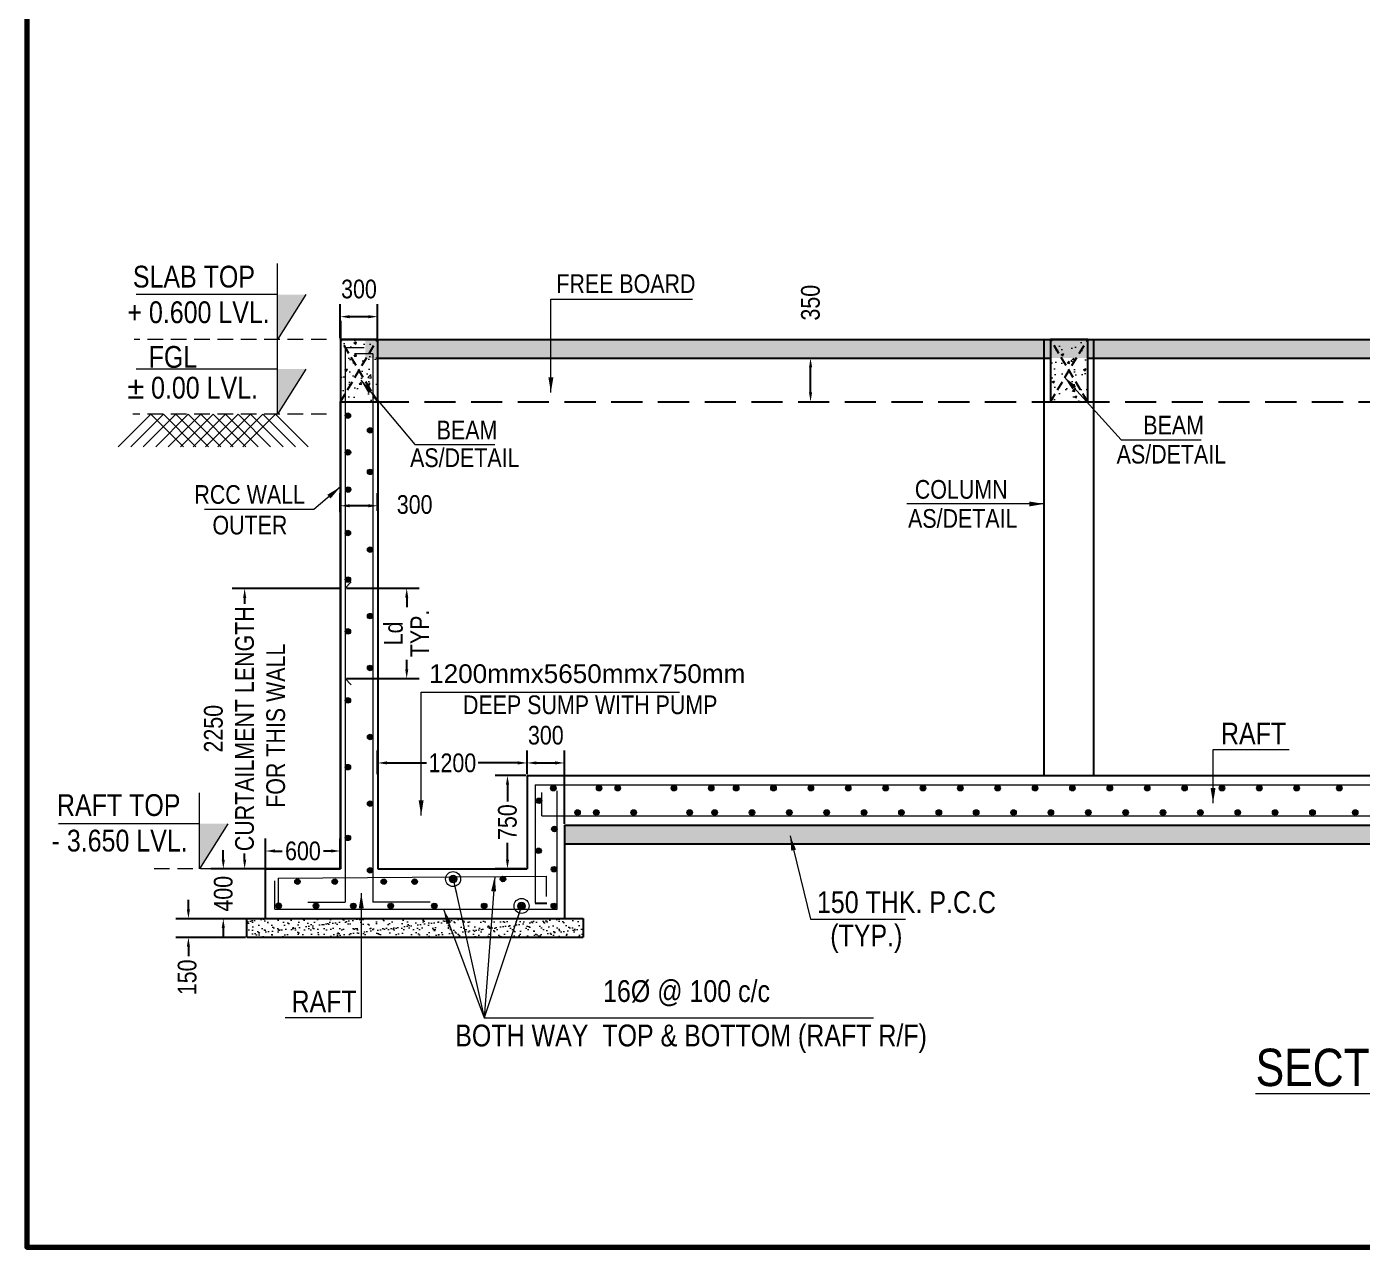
# Model space of a CAD drawing. Header units: inches. Extents: x -82712 to 364260, y -240815 to -94944.
# Drawn here: x 64403 to 75125, y -152446 to -142647 of the extents above; entities that cross this region are included whole.
import ezdxf

# ---------------------------------------------------------------- set-up
doc = ezdxf.new("R2010")
doc.units = ezdxf.units.IN
doc.header["$MEASUREMENT"] = 0
for name, pattern in [('DASHED2', [0.375, 0.25, -0.125]), ('HIDDEN', [0.375, 0.25, -0.125]), ('{ Leader Line}', [0])]:
    doc.linetypes.add(name, pattern=pattern)
doc.layers.get('Defpoints').update_dxf_attribs({"color": 8})
doc.layers.add('ARROW', color=40, linetype='Continuous', lineweight=18, plot=False)
for name, color, linetype, lineweight in [('beam', 160, 'Continuous', 25), ('DIM - TANK', 94, '{ Leader Line}', 13), ('GSC_PCC', 11, 'Continuous', 13), ('Hach.', 252, 'Continuous', 9), ('NVB HT TX', 7, 'Continuous', 18), ('SLAB', 54, 'Continuous', 25), ('STEEL - TANK', 3, 'Continuous', 20), ('text', 7, 'Continuous', 25)]:
    doc.layers.add(name, color=color, linetype=linetype, lineweight=lineweight)
for name, color, linetype in [('COL', 6, 'Continuous'), ('DIM SE', 54, 'Continuous'), ('TITLE', 7, 'Continuous'), ('WALL', 1, 'Continuous')]:
    doc.layers.add(name, color=color, linetype=linetype)
doc.styles.add('ARIAL NARROW', font='ARIALN.TTF')
doc.styles.add('HS', font='ARIALN.TTF', dxfattribs={"height": 0.25})
doc.dimstyles.new('ISO-10', dxfattribs={"dimtxt": 125, "dimasz": 100, "dimexe": 30, "dimexo": 60, "dimgap": 30, "dimtad": 0, "dimdec": 0, "dimzin": 0, "dimdsep": 46, "dimtxsty": 'ARIAL NARROW', "dimcen": 0.09, "dimadec": 0, "dimazin": 0, "dimtfac": 1, "dimtdec": 0, "dimtofl": 0, "dimtmove": 0, "dimatfit": 3, "dimfxl": 1, "dimtolj": 1, "dimtzin": 0, "dimlwe": 13, "dimarcsym": 0})
pattern_1 = [(50, (67172.16, -48505.51), (215.17805, -18.82564), [22.5, -247.5]), (355, (67172.16, -48505.5), (-41.6254, 225.65764), [18, -198]), (100.45144, (67190.1, -48507.08), (173.55265, 206.832), [19.12206, -210.34263]), (46.1842, (67172.16, -48445.5), (320.1724, -49.6558), [33.75, -371.25]), (96.63564, (67198.84, -48449.65), (280.3986, 292.2356), [28.6831, -315.5141]), (351.18416, (67172.16, -48445.5), (280.3986, 292.2356), [27, -297]), (21, (67202.16, -48460.51), (179.0721, -120.78567), [22.5, -247.5]), (326, (67202.16, -48460.5), (72.9946, 217.545), [18, -198]), (71.45144, (67217.08, -48470.57), (252.0667, 96.75935), [19.12206, -210.34263]), (37.5, (67172.16, -48505.51), (3.647957, 99.868156), [0, -195.6, 0, -201, 0, -198.75]), (7.5, (67172.16, -48505.51), (78.92086, 118.32351), [0, -114.6, 0, -191.1, 0, -75.75]), (327.5, (67105.26, -48505.51), (160.14673, -6.76646), [0, -75, 0, -234, 0, -310.5]), (317.5, (67075.26, -48505.51), (174.95585, 30.0315), [0, -97.5, 0, -155.4, 0, -220.5])]

# ---------------------------------------------------------------- blocks, each defined once
blk = doc.blocks.new('*D614')
at = {"layer": 'Defpoints', "color": 0, "ltscale": 200, "transparency": 16777216}
for p in [(66152, -147158), (66920, -147158), (66920, -149408)]:
    blk.add_point(p, dxfattribs=at)
at = {"layer": 'DIM - TANK', "color": 0, "lineweight": -2, "ltscale": 200, "transparency": 16777216}
for p, q in [((66910, -147158), (66052, -147158)), ((66152, -147233), (66152, -147281)), ((66152, -149333), (66152, -149285)), ((66910, -149408), (66052, -149408))]:
    blk.add_line(p, q, dxfattribs=at)
at = {"layer": 'DIM - TANK', "color": 0, "ltscale": 200, "transparency": 16777216}
for points in [[(66140, -147233), (66165, -147233), (66152, -147158)], [(66140, -149333), (66165, -149333), (66152, -149408)]]:
    blk.add_solid(points, dxfattribs=at)
at = {"layer": 'DIM - TANK', "color": 0, "ltscale": 200, "transparency": 16777216, "insert": (66152, -148283), "char_height": 150, "attachment_point": 5, "rotation": 90, "style": 'ARIAL NARROW'}
blk.add_mtext('\\A1;2250\\PCURTAILMENT LENGTH\\P FOR THIS WALL', dxfattribs=at)
blk = doc.blocks.new('V B')
at = {"layer": 'STEEL - TANK', "color": 1, "lineweight": 5, "const_width": 21}
blk.add_lwpolyline([(-11, 0, 1), (11, 0, 1)], format="xyb", close=True, dxfattribs=at)
at = {"layer": 'STEEL - TANK', "color": 1, "lineweight": 5}
blk.add_circle((0, 0), 22, dxfattribs=at)
blk = doc.blocks.new('*D596')
at = {"layer": 'Defpoints', "color": 0, "ltscale": 200, "transparency": 16777216}
for p in [(66920, -149265), (66320, -149408), (66920, -149408)]:
    blk.add_point(p, dxfattribs=at)
at = {"layer": 'DIM - TANK', "color": 0, "lineweight": -2, "ltscale": 200, "transparency": 16777216}
for p, q in [((66320, -149398), (66320, -149165)), ((66920, -149398), (66920, -149165)), ((66395, -149265), (66454, -149265)), ((66845, -149265), (66786, -149265))]:
    blk.add_line(p, q, dxfattribs=at)
at = {"layer": 'DIM - TANK', "color": 0, "ltscale": 200, "transparency": 16777216}
for points in [[(66395, -149252), (66395, -149277), (66320, -149265)], [(66845, -149252), (66845, -149277), (66920, -149265)]]:
    blk.add_solid(points, dxfattribs=at)
at = {"layer": 'DIM - TANK', "color": 0, "ltscale": 200, "transparency": 16777216, "insert": (66620, -149265), "char_height": 150, "attachment_point": 5, "style": 'ARIAL NARROW'}
blk.add_mtext('\\A1;600', dxfattribs=at)
blk = doc.blocks.new('*D597')
at = {"layer": 'Defpoints', "color": 0, "ltscale": 200, "transparency": 16777216}
for p in [(65981, -149408), (66320, -149408), (66320, -149808)]:
    blk.add_point(p, dxfattribs=at)
at = {"layer": 'DIM - TANK', "color": 0, "lineweight": -2, "ltscale": 200, "transparency": 16777216}
for p, q in [((65981, -149333), (65981, -149258)), ((66310, -149408), (65881, -149408)), ((66310, -149808), (65881, -149808)), ((65981, -149883), (65981, -149958))]:
    blk.add_line(p, q, dxfattribs=at)
at = {"layer": 'DIM - TANK', "color": 0, "ltscale": 200, "transparency": 16777216}
for points in [[(65968, -149333), (65993, -149333), (65981, -149408)], [(65968, -149883), (65993, -149883), (65981, -149808)]]:
    blk.add_solid(points, dxfattribs=at)
at = {"layer": 'DIM - TANK', "color": 0, "ltscale": 200, "transparency": 16777216, "insert": (65981, -149608), "char_height": 150, "attachment_point": 5, "rotation": 90, "style": 'ARIAL NARROW'}
blk.add_mtext('\\A1;400', dxfattribs=at)
blk = doc.blocks.new('A$C6A34546E')
at = {"layer": 'ARROW'}
blk.add_hatch(color=256, dxfattribs=at).paths.add_polyline_path([(1471.6, 295), (1286.4, 295), (1286.4, 0)])
for p, q in [((1286.4, 295), (360.6, 295)), ((1471.6, 295), (1286.4, 0))]:
    blk.add_line(p, q, dxfattribs=at)
blk.add_lwpolyline([(1286.4, 0), (1286.4, 498.6)], dxfattribs=at)
blk = doc.blocks.new('*D603')
at = {"layer": 'Defpoints', "color": 0, "ltscale": 200, "transparency": 16777216}
for p in [(68420, -148558), (67220, -148658), (68420, -148658)]:
    blk.add_point(p, dxfattribs=at)
at = {"layer": 'DIM - TANK', "color": 0, "lineweight": -2, "ltscale": 200, "transparency": 16777216}
for p, q in [((67220, -148648), (67220, -148458)), ((68420, -148648), (68420, -148458)), ((67295, -148558), (67613, -148558)), ((68345, -148558), (68028, -148558))]:
    blk.add_line(p, q, dxfattribs=at)
at = {"layer": 'DIM - TANK', "color": 0, "ltscale": 200, "transparency": 16777216}
for points in [[(67295, -148545), (67295, -148570), (67220, -148558)], [(68345, -148545), (68345, -148570), (68420, -148558)]]:
    blk.add_solid(points, dxfattribs=at)
at = {"layer": 'DIM - TANK', "color": 0, "ltscale": 200, "transparency": 16777216, "insert": (67820, -148558), "char_height": 150, "attachment_point": 5, "style": 'ARIAL NARROW'}
blk.add_mtext('\\A1;1200', dxfattribs=at)
blk = doc.blocks.new('*D604')
at = {"layer": 'Defpoints', "color": 0, "ltscale": 200, "transparency": 16777216}
for p in [(68420, -148658), (68262, -149408), (68420, -149408)]:
    blk.add_point(p, dxfattribs=at)
at = {"layer": 'DIM - TANK', "color": 0, "lineweight": -2, "ltscale": 200, "transparency": 16777216}
for p, q in [((68410, -148658), (68162, -148658)), ((68262, -148733), (68262, -148868)), ((68262, -149333), (68262, -149198)), ((68410, -149408), (68162, -149408))]:
    blk.add_line(p, q, dxfattribs=at)
at = {"layer": 'DIM - TANK', "color": 0, "ltscale": 200, "transparency": 16777216}
for points in [[(68250, -148733), (68275, -148733), (68262, -148658)], [(68250, -149333), (68275, -149333), (68262, -149408)]]:
    blk.add_solid(points, dxfattribs=at)
at = {"layer": 'DIM - TANK', "color": 0, "ltscale": 200, "transparency": 16777216, "insert": (68262, -149033), "char_height": 150, "attachment_point": 5, "rotation": 90, "style": 'ARIAL NARROW'}
blk.add_mtext('\\A1;750', dxfattribs=at)
blk = doc.blocks.new('*D605')
at = {"layer": 'Defpoints', "color": 0, "ltscale": 200, "transparency": 16777216}
for p in [(68720, -148558), (68420, -148658), (68720, -149058)]:
    blk.add_point(p, dxfattribs=at)
at = {"layer": 'DIM - TANK', "color": 0, "lineweight": -2, "ltscale": 200, "transparency": 16777216}
for p, q in [((68420, -148648), (68420, -148458)), ((68720, -149048), (68720, -148458)), ((68495, -148558), (68645, -148558))]:
    blk.add_line(p, q, dxfattribs=at)
at = {"layer": 'DIM - TANK', "color": 0, "ltscale": 200, "transparency": 16777216}
for points in [[(68495, -148545), (68495, -148570), (68420, -148558)], [(68645, -148545), (68645, -148570), (68720, -148558)]]:
    blk.add_solid(points, dxfattribs=at)
at = {"layer": 'DIM - TANK', "color": 0, "ltscale": 200, "transparency": 16777216, "insert": (68570, -148336), "char_height": 150, "attachment_point": 5, "style": 'ARIAL NARROW'}
blk.add_mtext('\\A1;300', dxfattribs=at)
blk = doc.blocks.new('*D606')
at = {"layer": 'Defpoints', "color": 0, "ltscale": 200, "transparency": 16777216}
for p in [(66920, -146493), (66920, -146554), (67220, -146545)]:
    blk.add_point(p, dxfattribs=at)
at = {"layer": 'DIM - TANK', "color": 0, "lineweight": -2, "ltscale": 200, "transparency": 16777216}
for p, q in [((66920, -146544), (66920, -146393)), ((67220, -146535), (67220, -146393)), ((67145, -146493), (66995, -146493))]:
    blk.add_line(p, q, dxfattribs=at)
at = {"layer": 'DIM - TANK', "color": 0, "ltscale": 200, "transparency": 16777216}
for points in [[(66995, -146481), (66995, -146506), (66920, -146493)], [(67145, -146481), (67145, -146506), (67220, -146493)]]:
    blk.add_solid(points, dxfattribs=at)
at = {"layer": 'DIM - TANK', "color": 0, "ltscale": 200, "transparency": 16777216, "insert": (67517, -146484), "char_height": 150, "attachment_point": 5, "style": 'ARIAL NARROW'}
blk.add_mtext('\\A1;300', dxfattribs=at)
blk = doc.blocks.new('*D609')
at = {"layer": 'Defpoints', "color": 0, "ltscale": 200, "transparency": 16777216}
for p in [(67220, -144975), (66920, -145158), (67220, -145158)]:
    blk.add_point(p, dxfattribs=at)
at = {"layer": 'DIM - TANK', "color": 0, "lineweight": -2, "ltscale": 200, "transparency": 16777216}
for p, q in [((66920, -145148), (66920, -144875)), ((67220, -145148), (67220, -144875)), ((66995, -144975), (67145, -144975))]:
    blk.add_line(p, q, dxfattribs=at)
at = {"layer": 'DIM - TANK', "color": 0, "ltscale": 200, "transparency": 16777216}
for points in [[(66995, -144963), (66995, -144988), (66920, -144975)], [(67145, -144963), (67145, -144988), (67220, -144975)]]:
    blk.add_solid(points, dxfattribs=at)
at = {"layer": 'DIM - TANK', "color": 0, "ltscale": 200, "transparency": 16777216, "insert": (67070, -144754), "char_height": 150, "attachment_point": 5, "style": 'ARIAL NARROW'}
blk.add_mtext('\\A1;300', dxfattribs=at)
blk = doc.blocks.new('*D612')
at = {"layer": 'Defpoints', "color": 0, "ltscale": 200, "transparency": 16777216}
for p in [(65701, -149808), (66170, -149808), (66170, -149958)]:
    blk.add_point(p, dxfattribs=at)
at = {"layer": 'DIM - TANK', "color": 0, "lineweight": -2, "ltscale": 200, "transparency": 16777216}
for p, q in [((65701, -149733), (65701, -149658)), ((66160, -149808), (65601, -149808)), ((66160, -149958), (65601, -149958)), ((65701, -150033), (65701, -150108))]:
    blk.add_line(p, q, dxfattribs=at)
at = {"layer": 'DIM - TANK', "color": 0, "ltscale": 200, "transparency": 16777216}
for points in [[(65688, -149733), (65713, -149733), (65701, -149808)], [(65688, -150033), (65713, -150033), (65701, -149958)]]:
    blk.add_solid(points, dxfattribs=at)
at = {"layer": 'DIM - TANK', "color": 0, "ltscale": 200, "transparency": 16777216, "insert": (65691, -150279), "char_height": 150, "attachment_point": 5, "rotation": 90, "style": 'ARIAL NARROW'}
blk.add_mtext('\\A1;150', dxfattribs=at)
blk = doc.blocks.new('*D601')
at = {"layer": 'Defpoints', "color": 0, "ltscale": 200, "transparency": 16777216}
for p in [(70615, -145308), (70695, -145308), (70615, -145658)]:
    blk.add_point(p, dxfattribs=at)
at = {"layer": 'DIM - TANK', "color": 0, "lineweight": -2, "ltscale": 200, "transparency": 16777216}
for p, q in [((70625, -145308), (70795, -145308)), ((70695, -145583), (70695, -145383)), ((70625, -145658), (70795, -145658))]:
    blk.add_line(p, q, dxfattribs=at)
at = {"layer": 'DIM - TANK', "color": 0, "ltscale": 200, "transparency": 16777216}
for points in [[(70683, -145383), (70708, -145383), (70695, -145308)], [(70683, -145583), (70708, -145583), (70695, -145658)]]:
    blk.add_solid(points, dxfattribs=at)
at = {"layer": 'DIM - TANK', "color": 0, "ltscale": 200, "transparency": 16777216, "insert": (70695, -144863), "char_height": 150, "attachment_point": 5, "rotation": 90, "style": 'ARIAL NARROW'}
blk.add_mtext('\\A1;350', dxfattribs=at)
blk = doc.blocks.new('*D602')
at = {"layer": 'Defpoints', "color": 0, "ltscale": 200, "transparency": 16777216}
for p in [(66960, -147156), (67453, -147156), (66960, -147880)]:
    blk.add_point(p, dxfattribs=at)
at = {"layer": 'DIM - TANK', "color": 0, "lineweight": -2, "ltscale": 200, "transparency": 16777216}
for p, q in [((66970, -147156), (67553, -147156)), ((67453, -147231), (67453, -147306)), ((67453, -147805), (67453, -147729)), ((66970, -147880), (67553, -147880))]:
    blk.add_line(p, q, dxfattribs=at)
at = {"layer": 'DIM - TANK', "color": 0, "ltscale": 200, "transparency": 16777216}
for points in [[(67441, -147231), (67466, -147231), (67453, -147156)], [(67441, -147805), (67466, -147805), (67453, -147880)]]:
    blk.add_solid(points, dxfattribs=at)
at = {"layer": 'DIM - TANK', "color": 0, "ltscale": 200, "transparency": 16777216, "char_height": 150, "attachment_point": 5, "rotation": 90, "style": 'ARIAL NARROW'}
for s, insert in [('\\A1;TYP.', (67558, -147518)), ('\\A1;Ld', (67347, -147518))]:
    blk.add_mtext(s, dxfattribs=dict(at, insert=insert))

msp = doc.modelspace()

# ---------------------------------------------------------------- hatches: boundary and pattern name
at = {"layer": 'GSC_PCC'}
h = msp.add_hatch(dxfattribs=at)
h.set_pattern_fill('AR-CONC', color=256, scale=30, style=0)
h.set_pattern_definition(pattern_1)
h.paths.add_polyline_path([(66920.4167, -145157.7241), (67220.4167, -145157.7241), (67220.4167, -145657.7241), (66920.4167, -145657.7241)])
h = msp.add_hatch(dxfattribs=at)
h.set_pattern_fill('AR-CONC', color=256, scale=30, style=0)
h.set_pattern_definition(pattern_1)
h.paths.add_polyline_path([(67120.4167, -145157.7241), (84970.4167, -145157.7241), (84970.4167, -145307.7241), (67120.4167, -145307.7241)])
h = msp.add_hatch(dxfattribs=at)
h.set_pattern_fill('AR-CONC', color=256, scale=30, style=0)
h.set_pattern_definition(pattern_1)
h.paths.add_polyline_path([(72620.4167, -145157.7241), (72920.4167, -145157.7241), (72920.4167, -145657.7241), (72620.4167, -145657.7241)])
h = msp.add_hatch(dxfattribs=at)
h.set_pattern_fill('AR-SAND', color=256, scale=40, style=0)
h.set_pattern_definition([(37.5, (122381.71, -101483), (-2.519734, 77.07295), [0, -60.8, 0, -68, 0, -65]), (7.5, (122381.71, -101483), (70.79107, 112.88584), [0, -32.8, 0, -54.8, 0, -21]), (327.5, (122332.51, -101483), (124.565674, 0.22636), [0, -20, 0, -72, 0, -94]), (317.5, (122332.51, -101483), (120.24506, 35.10702), [0, -10, 0, -47.2, 0, -54])])
h.paths.add_polyline_path([(86020.4167, -149057.7241), (68720.4167, -149057.7241), (68720.4167, -149207.7241), (86020.4167, -149207.7241)])
h = msp.add_hatch(dxfattribs=at)
h.set_pattern_fill('AR-SAND', color=256, scale=40, style=0)
h.set_pattern_definition([(37.5, (119531.71, -101483), (-2.519734, 77.07295), [0, -60.8, 0, -68, 0, -65]), (7.5, (119531.71, -101483), (70.79107, 112.88584), [0, -32.8, 0, -54.8, 0, -21]), (327.5, (119482.51, -101483), (124.565674, 0.22636), [0, -20, 0, -72, 0, -94]), (317.5, (119482.51, -101483), (120.24506, 35.10702), [0, -10, 0, -47.2, 0, -54])])
h.paths.add_polyline_path([(68870.4167, -149807.7241), (66170.4167, -149807.7241), (66170.4167, -149957.7241), (68870.4167, -149957.7241)])

# ---------------------------------------------------------------- linework, layer by layer
at = {"color": 3}
msp.add_lwpolyline([(68485.6672, -149684.3908), (68579.4125, -149684.3908)], dxfattribs=at)
at = {"layer": 'beam', "linetype": 'DASHED2', "ltscale": 300}
for p, q in [((67220.4167, -145657.7241), (66920.4167, -145157.7241)), ((66920.4167, -145657.7241), (67220.4167, -145157.7241)), ((72620.4167, -145657.7241), (72920.4167, -145157.7241)), ((72920.4167, -145657.7241), (72620.4167, -145157.7241))]:
    msp.add_line(p, q, dxfattribs=at)
at = {"layer": 'beam'}
for points in [[(66920.4167, -145657.7241), (67220.4167, -145657.7241), (67220.4167, -145157.7241), (66920.4167, -145157.7241)], [(72620.4167, -145657.7241), (72920.4167, -145657.7241), (72920.4167, -145157.7241), (72620.4167, -145157.7241)]]:
    msp.add_lwpolyline(points, close=True, dxfattribs=at)
for points in [[(67220.4167, -145157.7241), (66920.4167, -145157.7241), (66920.4167, -145657.7241), (67220.4167, -145657.7241), (67220.4167, -145307.7241)], [(67220.4167, -145157.7241), (66920.4167, -145157.7241), (66920.4167, -145657.7241), (67220.4167, -145657.7241), (67220.4167, -145307.7241)], [(72620.4167, -145307.7241), (72620.4167, -145657.7241), (72920.4167, -145657.7241), (72920.4167, -145307.7241)]]:
    msp.add_lwpolyline(points, dxfattribs=at)
at = {"layer": 'COL', "color": 22}
for p, q in [((72570.4167, -148657.7241), (72570.4167, -145157.7241)), ((72970.4167, -148657.7241), (72970.4167, -145157.7241)), ((66920.4167, -149407.7241), (66920.4167, -145657.7241))]:
    msp.add_line(p, q, dxfattribs=at)
at = {"layer": 'DIM - TANK'}
for p, q in [((66960.4167, -145222.4861), (67112.6743, -145222.4861)), ((66960.4167, -145222.4861), (66960.4167, -149676.2626)), ((67180.4167, -145272.4404), (67034.5025, -145272.4404)), ((67180.4167, -145272.4404), (67180.4167, -149676.2626)), ((66960.4167, -147155.7843), (67008.37, -147103.7163)), ((66960.4167, -147879.5604), (67008.37, -147931.6284)), ((68485.6672, -148732.7241), (85770.6386, -148732.7241)), ((68485.6672, -148732.7241), (68485.6672, -149684.3908)), ((68539.1823, -148982.7241), (68539.1823, -148796.1251)), ((68661.2068, -149732.7241), (68661.2068, -148782.6729)), ((68539.1823, -148982.7241), (85795.4167, -148982.7241)), ((66395.4167, -149732.7241), (66395.4167, -149503.4246)), ((66420.1947, -149482.7241), (68573.0759, -149465.4692)), ((66420.1947, -149482.7241), (66420.1947, -149735.9074)), ((68573.7714, -149465.4634), (68573.7714, -149630.9537)), ((66660.4167, -149676.2626), (66960.4167, -149676.2626)), ((67480.4167, -149676.2626), (67180.4167, -149676.2626)), ((67641.6705, -149675.9601), (67341.6705, -149675.9601)), ((66395.4167, -149732.7241), (68661.2068, -149732.7241))]:
    msp.add_line(p, q, dxfattribs=at)
at = {"layer": 'Hach.', "linetype": 'HIDDEN', "lineweight": 9, "ltscale": 500}
for p, q in [((66809.8882, -145157.7241), (65265.9283, -145157.7241)), ((66809.8882, -145757.7241), (65255.1905, -145757.7241)), ((66299.8055, -149407.7241), (65411.1811, -149407.7241))]:
    msp.add_line(p, q, dxfattribs=at)
at = {"layer": 'Hach.', "linetype": 'ByBlock', "lineweight": 9, "ltscale": 500}
for p, q in [((65399.476, -145757.7241), (65137.9848, -146019.2153)), ((65499.476, -145757.7241), (65237.9848, -146019.2153)), ((65599.476, -145757.7241), (65337.9848, -146019.2153)), ((65399.476, -145757.7241), (65660.9671, -146019.2153)), ((65699.476, -145757.7241), (65437.9848, -146019.2153)), ((65499.476, -145757.7241), (65760.9671, -146019.2153)), ((65799.476, -145757.7241), (65537.9848, -146019.2153)), ((65599.476, -145757.7241), (65860.9671, -146019.2153)), ((65899.476, -145757.7241), (65637.9848, -146019.2153)), ((65699.476, -145757.7241), (65960.9671, -146019.2153)), ((65999.476, -145757.7241), (65737.9848, -146019.2153)), ((65799.476, -145757.7241), (66060.9671, -146019.2153)), ((66099.476, -145757.7241), (65837.9848, -146019.2153)), ((65899.476, -145757.7241), (66160.9671, -146019.2153)), ((66199.476, -145757.7241), (65937.9848, -146019.2153)), ((65999.476, -145757.7241), (66260.9671, -146019.2153)), ((66299.476, -145757.7241), (66037.9848, -146019.2153)), ((66099.476, -145757.7241), (66360.9671, -146019.2153)), ((66399.476, -145757.7241), (66137.9848, -146019.2153)), ((66199.476, -145757.7241), (66460.9671, -146019.2153)), ((66299.476, -145757.7241), (66560.9671, -146019.2153)), ((66399.476, -145757.7241), (66660.9671, -146019.2153))]:
    msp.add_line(p, q, dxfattribs=at)
at = {"layer": 'SLAB'}
for p, q in [((66920.4167, -145157.7241), (85270.4167, -145157.7241)), ((67220.4167, -145307.7241), (71820.4167, -145307.7241)), ((71820.4167, -145307.7241), (72620.4167, -145307.7241)), ((72920.4167, -145307.7241), (78770.4167, -145307.7241)), ((67220.4167, -148657.7241), (67220.4167, -149407.7241)), ((68420.4167, -148657.7241), (70920.4167, -148657.7241)), ((68420.4167, -148657.7241), (68420.4167, -149407.7241)), ((70920.4167, -148657.7241), (78670.4167, -148657.7241)), ((68720.4167, -149057.7241), (86020.4167, -149057.7241)), ((68720.4167, -149057.7241), (68720.4167, -149807.7241)), ((68720.4167, -149207.7241), (86020.4167, -149207.7241)), ((66320.4167, -149407.7241), (66920.4167, -149407.7241)), ((66320.4167, -149807.7241), (66320.4167, -149407.7241)), ((67220.4167, -149407.7241), (68420.4167, -149407.7241)), ((66170.4167, -149807.7241), (68870.4167, -149807.7241)), ((66170.4167, -149957.7241), (66170.4167, -149807.7241)), ((68870.4167, -149807.7241), (68870.4167, -149957.7241)), ((66170.4167, -149957.7241), (68870.4167, -149957.7241))]:
    msp.add_line(p, q, dxfattribs=at)
at = {"layer": 'SLAB', "color": 3, "linetype": 'DASHED2', "ltscale": 1000}
msp.add_line((67220.4167, -145657.7241), (84970.4167, -145657.7241), dxfattribs=at)
at = {"layer": 'TITLE', "color": 125, "lineweight": 100}
msp.add_lwpolyline([(64402.577, -121340.6534), (64402.577, -152446.1828), (108442.5605, -152446.1828), (108442.5605, -121340.6534)], close=True, dxfattribs=at)
msp.add_lwpolyline([(64402.577, -121340.6534), (64402.577, -152446.1828), (108442.5605, -152446.1828), (108442.5605, -121340.6534)], close=True, dxfattribs=at)
at = {"layer": 'WALL'}
for p, q in [((66920.4167, -145007.7241), (66920.4167, -149407.7241)), ((67220.4167, -145657.7241), (67220.4167, -149404.5385))]:
    msp.add_line(p, q, dxfattribs=at)

# ---------------------------------------------------------------- block references
at = {"layer": 'DIM - TANK'}
for p in [(66980.7997, -145769.874), (66981.7939, -146064.7265), (67159.2448, -146221.2348), (66982.7049, -146363.441), (66981.0648, -146711.8626), (66981.0648, -147085.7194), (66981.0648, -147501.812), (66981.0648, -148056.0402), (66981.0648, -148591.6017), (68630.7919, -148760.6451), (68997.8918, -148760.8145), (69147.8918, -148760.8145), (69147.8918, -148760.8145), (69597.8918, -148760.8145), (69897.8918, -148760.8145), (70097.8918, -148760.8145), (70397.8918, -148760.8145), (70697.8918, -148760.8145), (70997.8918, -148760.8145), (70997.8918, -148760.8145), (71297.8918, -148760.8145), (71597.8918, -148760.8145), (71897.8918, -148760.8145), (71897.8918, -148760.8145), (72197.8918, -148760.8145), (72497.8918, -148760.8145), (72797.8918, -148760.8145), (73097.8918, -148760.8145), (73397.8918, -148760.8145), (73697.8918, -148760.8145), (73697.8918, -148760.8145), (73997.8918, -148760.8145), (74297.8918, -148760.8145), (74597.8918, -148760.8145), (74597.8918, -148760.8145), (74940.5866, -148760.8145), (68515.3885, -148861.3849), (68824.9535, -148955.1295), (68974.9535, -148955.1295), (69274.9535, -148955.1295), (69724.9535, -148955.1295), (69924.9535, -148955.1295), (70224.9535, -148955.1295), (70524.9535, -148955.1295), (70824.9535, -148955.1295), (71124.9535, -148955.1295), (71424.9535, -148955.1295), (71724.9535, -148955.1295), (72024.9535, -148955.1295), (72324.9535, -148955.1295), (72624.9535, -148955.1295), (72924.9535, -148955.1295), (73224.9535, -148955.1295), (73524.9535, -148955.1295), (73824.9535, -148955.1295), (74124.9535, -148955.1295), (74424.9535, -148955.1295), (74724.9535, -148955.1295), (75067.6483, -148955.1295), (66981.0648, -149159.2917), (68638.5401, -149088.4357), (68511.983, -149262.9954), (68635.8322, -149410.8145), (66575.9057, -149510.8145), (66875.9057, -149510.8145), (67268.8109, -149510.8145), (67516.9069, -149510.8145), (67825.9057, -149489.9953), (68225.9057, -149489.9953), (66424.9535, -149705.1295), (66724.9535, -149705.6679), (67024.9535, -149705.6679), (67324.9535, -149705.6679), (67674.9535, -149705.6679), (68074.9535, -149705.7675), (68374.9535, -149705.7675), (68633.9835, -149705.7675)]:
    msp.add_blockref('V B', p, dxfattribs=at)
at = {"layer": 'DIM - TANK', "rotation": 1.753404860071417}
for p in [(67159.1889, -145888.1188), (67159.454, -146845.4372), (67159.454, -147379.0289), (67159.454, -147795.1216), (67159.454, -148349.3497), (67159.454, -148884.9113), (67159.454, -149420.1171)]:
    msp.add_blockref('V B', p, dxfattribs=at)
at = {"layer": 'DIM SE', "xscale": 1.225, "yscale": 1.225, "zscale": 1.225}
for p in [(64839.5058, -145159.5279), (64839.5058, -145757.7241), (64214.8662, -149407.7241)]:
    msp.add_blockref('A$C6A34546E', p, dxfattribs=at)

# ---------------------------------------------------------------- texts
at = {"layer": 'DIM - TANK', "lineweight": -3, "style": 'ARIAL NARROW'}
for s, p in [('BEAM ', (67694.1472, -145960.5045)), ('BEAM ', (73366.58, -145920.6928)), ('AS/DETAIL', (67480.3042, -146182.3079)), ('AS/DETAIL', (73152.7371, -146154.0578)), ('RCC WALL', (65748.8257, -146477.634)), ('COLUMN', (71532.5938, -146436.5699)), ('AS/DETAIL', (71478.0232, -146669.9349)), ('OUTER', (65893.6394, -146723.4459))]:
    msp.add_text(s, height=150, dxfattribs=at).set_placement(p)
at = {"layer": 'DIM - TANK', "style": 'ARIAL NARROW'}
for s, p in [('RAFT', (73990.3265, -148409.696)), (' 150 THK. P.C.C ', (70691.0457, -149763.192)), ('(TYP.)', (70853.548, -150030.068)), ('RAFT', (66528.5665, -150559.9251))]:
    msp.add_text(s, height=175, dxfattribs=at).set_placement(p)
at = {"layer": 'DIM - TANK', "lineweight": -3, "char_height": 150, "style": 'ARIAL NARROW'}
for s, insert, width, attachment_point in [('\\pxqc; FREE BOARD', (66352.6865, -144635.2663), 5672.603165, 1), ('{\\fArial|b0|i0|c0|p34;\\C6;1200mmx5650mmx750mm \\fArial Narrow|b0|i0|c0|p34; DEEP SUMP WITH PUMP}', (68902.419, -147967.1578, 0.0054), 2190.741982, 5)]:
    msp.add_mtext(s, dxfattribs=dict(at, insert=insert, width=width, attachment_point=attachment_point))
at = {"layer": 'DIM - TANK', "char_height": 175, "attachment_point": 5, "style": 'ARIAL NARROW'}
for s, insert in [('\\A1;16%%C @ 100 c/c', (69699.7075, -150406.7261)), ('\\A1;BOTH WAY  TOP & BOTTOM (RAFT R/F)', (69736.0477, -150771.9944))]:
    msp.add_mtext(s, dxfattribs=dict(at, insert=insert))
at = {"layer": 'NVB HT TX', "insert": (71916.2638, -150851.9158), "char_height": 300, "width": 6995.223738, "attachment_point": 1, "style": 'HS'}
msp.add_mtext('\\pxqc;{\\LSECTION  A-A}', dxfattribs=at)
at = {"layer": 'text', "color": 4, "ltscale": 20, "style": 'ARIAL NARROW'}
for s, p in [('SLAB TOP', (65254.8728, -144741.1872)), ('+ 0.600 LVL.', (65211.1064, -145027.1056)), ('%%P 0.00 LVL.', (65211.1064, -145632.8199)), ('RAFT TOP', (64645.5147, -148983.6436)), ('- 3.650 LVL.', (64602.59, -149268.9373))]:
    msp.add_text(s, height=175, dxfattribs=at).set_placement(p)
at = {"layer": 'text', "color": 4, "ltscale": 20, "insert": (63216.675, -145210.7418), "char_height": 175, "width": 4719.427694, "attachment_point": 1, "style": 'ARIAL NARROW'}
msp.add_mtext('\\pxqc;FGL', dxfattribs=at)

# ---------------------------------------------------------------- dimensions: what is measured, and where the dimension line sits
at = {"layer": 'DIM - TANK', "ltscale": 200}
for base, p1, p2, picture, middle in [((67220.4167, -144975.3758), (66920.4167, -145157.7241), (67220.4167, -145157.7241), '*D609', (67070.4167, -144753.7898)), ((68720.4167, -148557.9844), (68420.4167, -148657.7241), (68720.4167, -149057.7241), '*D605', (68570.4167, -148336.3984)), ((68420.4167, -148557.9844), (67220.4167, -148657.7241), (68420.4167, -148657.7241), '*D603', (67820.4167, -148557.9844)), ((66920.4167, -149264.5307), (66320.4167, -149407.7241), (66920.4167, -149407.7241), '*D596', (66620.4167, -149264.5307))]:
    dim = msp.add_linear_dim(base=base, p1=p1, p2=p2, dimstyle='ISO-10', override={"dimtxt": 150, "dimasz": 75, "dimexe": 100, "dimexo": 10, "dimdle": 100, "dimtmove": 2, "dimlwe": 65534}, dxfattribs=at)
    dim.commit()
    dim.dimension.update_dxf_attribs({"geometry": picture, "text_midpoint": middle})
for base, p1, p2, angle, picture, middle in [((70695.1189, -145307.7241), (70615.3031, -145657.7241), (70615.3031, -145307.7241), 90, '*D601', (70695.1189, -144862.5346)), ((66920.4167, -146493.3129), (67220.4167, -146544.8565), (66920.4167, -146554.261), 180, '*D606', (67517.0499, -146484.1795)), ((65700.8102, -149807.7241), (66170.4167, -149957.7241), (66170.4167, -149807.7241), 90, '*D612', (65691.3291, -150278.8174))]:
    dim = msp.add_linear_dim(base=base, p1=p1, p2=p2, angle=angle, dimstyle='ISO-10', override={"dimtxt": 150, "dimasz": 75, "dimexe": 100, "dimexo": 10, "dimdle": 100, "dimtmove": 2, "dimlwe": 65534}, dxfattribs=at)
    dim.commit()
    dim.dimension.update_dxf_attribs({"geometry": picture, "text_midpoint": middle, "dimtype": 160})
for base, p1, p2, text, picture, middle in [((66152.3041, -147157.7241), (66920.4167, -149407.7241), (66920.4167, -147157.7241), '<>\\PCURTAILMENT LENGTH\\P FOR THIS WALL', '*D614', (66152.3041, -148282.7241)), ((67453.0872, -147155.7843), (66960.4167, -147879.5604), (66960.4167, -147155.7843), 'Ld\\XTYP.', '*D602', (67453.0872, -147517.6723))]:
    dim = msp.add_linear_dim(base=base, p1=p1, p2=p2, angle=90, text=text, dimstyle='ISO-10', override={"dimtxt": 150, "dimasz": 75, "dimexe": 100, "dimexo": 10, "dimdle": 100, "dimtmove": 2, "dimlwe": 65534}, dxfattribs=at)
    dim.commit()
    dim.dimension.update_dxf_attribs({"geometry": picture, "text_midpoint": middle})
for base, p1, p2, picture, middle in [((68262.2727, -149407.7241), (68420.4167, -148657.7241), (68420.4167, -149407.7241), '*D604', (68262.2727, -149032.7241)), ((65980.8035, -149407.7241), (66320.4167, -149807.7241), (66320.4167, -149407.7241), '*D597', (65980.8035, -149607.7241))]:
    dim = msp.add_linear_dim(base=base, p1=p1, p2=p2, angle=90, dimstyle='ISO-10', override={"dimtxt": 150, "dimasz": 75, "dimexe": 100, "dimexo": 10, "dimdle": 100, "dimtmove": 2, "dimlwe": 65534}, dxfattribs=at)
    dim.commit()
    dim.dimension.update_dxf_attribs({"geometry": picture, "text_midpoint": middle})

# ---------------------------------------------------------------- leaders
at = {"layer": 'DIM - TANK'}
for points, override in [([(68610.6731, -145583.0644), (68610.6731, -144835.0377), (69746.4453, -144835.0377)], {"dimasz": 120, "dimlwd": 13}), ([(67084.5949, -145486.0806), (67517.4622, -146002.4109), (68159.8357, -146002.4109)], {"dimasz": 120, "dimlwd": 13}), ([(72730.9644, -145457.7241), (73189.895, -145962.5993), (73832.2685, -145962.5993)], {"dimasz": 120, "dimlwd": 13}), ([(66920.4167, -146341.7971), (66707.2837, -146524.257), (65829.4964, -146524.257)], {"dimasz": 120, "dimlwd": 13}), ([(72570.4167, -146478.4763), (71958.9075, -146478.4763), (71466.9458, -146478.4763)], {"dimasz": 120, "dimlwd": 13}), ([(67569.1624, -148978.6149), (67569.1624, -147990.5051), (69644.3753, -147990.5051)], {"dimasz": 120, "dimlwd": 13}), ([(73926.399, -148880.1136), (73926.399, -148449.1338), (74537.621, -148449.1338)], {"dimasz": 120, "dimlwd": 13}), ([(70531.0806, -149141.8855, 241.6767), (70693.9792, -149810.7923, 241.6767), (71458.7979, -149810.7923, 241.6767)], {"dimasz": 120, "dimlwd": 13}), ([(67825.9057, -149489.9953), (68076.1681, -150603.425), (71200.549, -150603.425)], {"dimasz": 120, "dimtad": 0, "dimldrblk": 'Origin2', "dimlwd": 13}), ([(68159.6703, -149468.7826), (68076.1681, -150603.425), (71200.549, -150603.425)], {"dimasz": 120, "dimtad": 0, "dimlwd": 13}), ([(67088.4961, -149603.826), (67088.4961, -150604.8886), (66476.1658, -150604.8886)], {"dimasz": 120, "dimlwd": 13}), ([(68374.9535, -149705.7675), (68076.1681, -150603.425), (71200.549, -150603.425)], {"dimasz": 120, "dimtad": 0, "dimldrblk": 'Origin2', "dimlwd": 13}), ([(67749.0663, -149732.7241), (68076.1681, -150603.425), (71200.549, -150603.425)], {"dimasz": 120, "dimtad": 0, "dimlwd": 13})]:
    msp.add_leader(points, dimstyle='ISO-10', override=override, dxfattribs=at)

doc.saveas('drawing.dxf')
